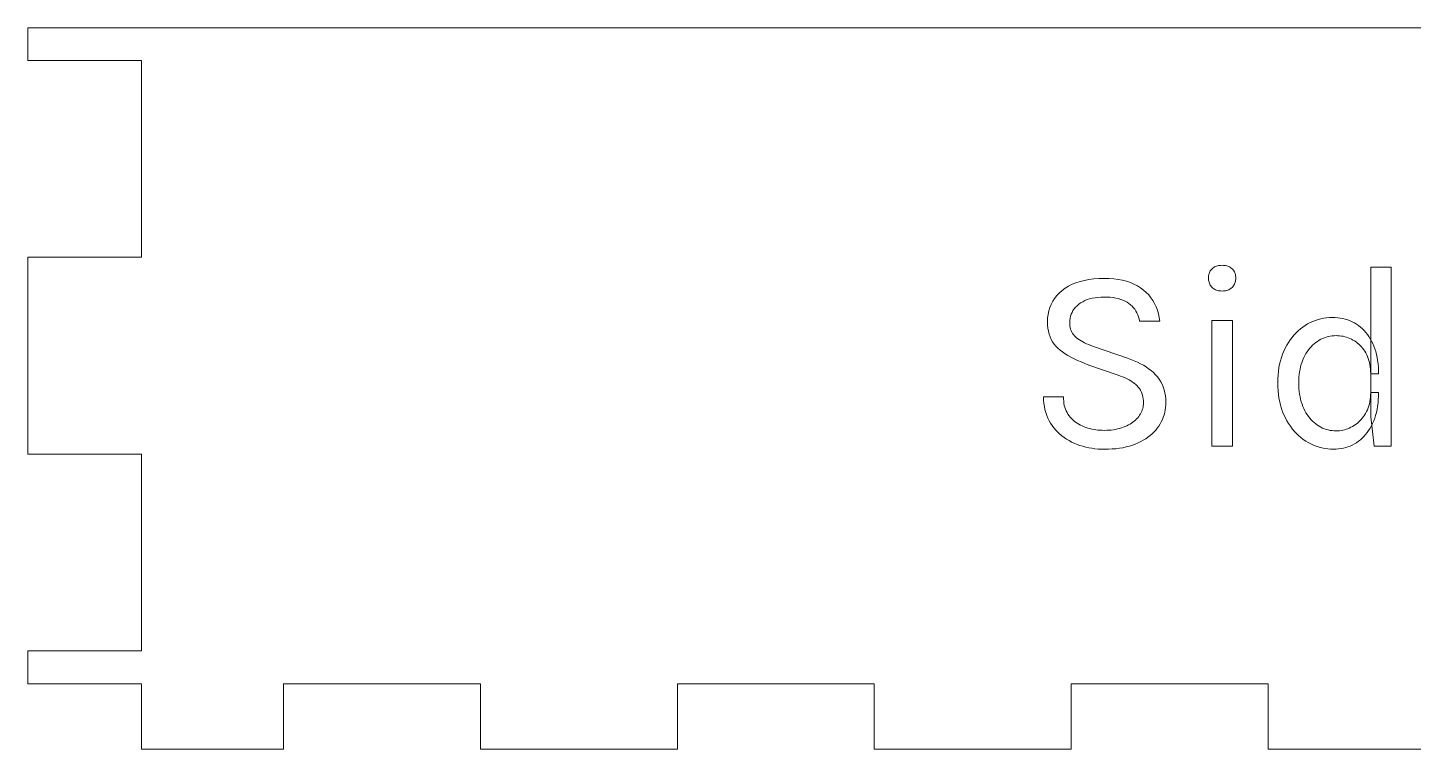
# Model space of a CAD drawing. Extents: x 3 to 334, y 3 to 234.
# Drawn here: x 212 to 275.3, y 111 to 144 of the extents above; entities that cross this region are included whole.
import ezdxf

# ---------------------------------------------------------------- set-up
doc = ezdxf.new("R2010")
doc.units = 0
doc.layers.get('0').update_dxf_attribs({"lineweight": 0})

msp = doc.modelspace()

# ---------------------------------------------------------------- linework, layer by layer
for p, q in [((217.196, 144), (212, 144)), ((212, 144), (212, 142.5)), ((329.202, 144), (217.196, 144)), ((212, 142.5), (217.196, 142.5)), ((217.196, 142.5), (217.196, 133.5)), ((217.196, 133.5), (212, 133.5)), ((212, 133.5), (212, 124.5)), ((266.178, 133.008), (266.215, 133.034)), ((266.215, 133.034), (266.255, 133.058)), ((266.255, 133.058), (266.297, 133.078)), ((266.297, 133.078), (266.341, 133.095)), ((266.341, 133.095), (266.388, 133.109)), ((266.388, 133.109), (266.437, 133.12)), ((266.437, 133.12), (266.489, 133.128)), ((266.489, 133.128), (266.543, 133.132)), ((266.543, 133.132), (266.599, 133.134)), ((266.599, 133.134), (266.599, 133.134)), ((266.599, 133.134), (266.656, 133.132)), ((266.656, 133.132), (266.71, 133.128)), ((266.71, 133.128), (266.761, 133.12)), ((266.761, 133.12), (266.81, 133.109)), ((266.81, 133.109), (266.857, 133.095)), ((266.857, 133.095), (266.902, 133.078)), ((266.902, 133.078), (266.944, 133.058)), ((266.944, 133.058), (266.983, 133.034)), ((266.983, 133.034), (267.02, 133.008)), ((273.391, 126.21), (273.391, 133.05)), ((273.391, 133.05), (274.327, 133.05)), ((274.327, 133.05), (274.327, 124.866)), ((259.919, 132.335), (260.105, 132.396)), ((260.105, 132.396), (260.302, 132.446)), ((260.302, 132.446), (260.511, 132.484)), ((260.511, 132.484), (260.731, 132.512)), ((260.731, 132.512), (260.962, 132.528)), ((260.962, 132.528), (261.205, 132.534)), ((261.205, 132.534), (261.205, 132.534)), ((261.205, 132.534), (261.431, 132.529)), ((261.431, 132.529), (261.646, 132.513)), ((261.646, 132.513), (261.851, 132.486)), ((261.851, 132.486), (262.046, 132.449)), ((262.046, 132.449), (262.231, 132.401)), ((262.231, 132.401), (262.406, 132.343)), ((265.975, 132.558), (265.977, 132.61)), ((265.977, 132.505), (265.975, 132.558)), ((265.975, 132.558), (265.975, 132.558)), ((265.977, 132.61), (265.982, 132.659)), ((265.982, 132.454), (265.977, 132.505)), ((265.982, 132.659), (265.99, 132.707)), ((265.99, 132.405), (265.982, 132.454)), ((265.99, 132.707), (266.002, 132.752)), ((266.002, 132.359), (265.99, 132.405)), ((266.002, 132.752), (266.017, 132.795)), ((266.017, 132.795), (266.036, 132.836)), ((266.036, 132.836), (266.058, 132.875)), ((266.058, 132.875), (266.083, 132.911)), ((266.083, 132.911), (266.111, 132.946)), ((266.111, 132.946), (266.143, 132.978)), ((266.143, 132.978), (266.178, 133.008)), ((267.02, 133.008), (267.055, 132.978)), ((267.055, 132.978), (267.087, 132.946)), ((267.087, 132.946), (267.116, 132.911)), ((267.116, 132.911), (267.141, 132.875)), ((267.141, 132.875), (267.163, 132.836)), ((267.163, 132.836), (267.181, 132.795)), ((267.181, 132.795), (267.196, 132.752)), ((267.196, 132.752), (267.208, 132.707)), ((267.208, 132.405), (267.196, 132.359)), ((267.208, 132.707), (267.216, 132.659)), ((267.216, 132.454), (267.208, 132.405)), ((267.216, 132.659), (267.222, 132.61)), ((267.222, 132.505), (267.216, 132.454)), ((267.222, 132.61), (267.223, 132.558)), ((267.223, 132.558), (267.222, 132.505)), ((267.223, 132.558), (267.223, 132.558)), ((258.944, 131.622), (259.045, 131.748)), ((259.045, 131.748), (259.16, 131.868)), ((259.16, 131.868), (259.288, 131.982)), ((259.288, 131.982), (259.429, 132.087)), ((259.429, 132.087), (259.581, 132.181)), ((259.581, 132.181), (259.744, 132.264)), ((259.744, 132.264), (259.919, 132.335)), ((262.406, 132.343), (262.571, 132.274)), ((262.571, 132.274), (262.726, 132.194)), ((262.726, 132.194), (262.871, 132.104)), ((262.871, 132.104), (263.005, 132.003)), ((263.005, 132.003), (263.129, 131.893)), ((263.129, 131.893), (263.242, 131.776)), ((263.242, 131.776), (263.344, 131.652)), ((266.017, 132.314), (266.002, 132.359)), ((266.036, 132.272), (266.017, 132.314)), ((266.058, 132.231), (266.036, 132.272)), ((266.083, 132.193), (266.058, 132.231)), ((266.111, 132.157), (266.083, 132.193)), ((266.143, 132.123), (266.111, 132.157)), ((266.178, 132.092), (266.143, 132.123)), ((266.215, 132.064), (266.178, 132.092)), ((266.255, 132.039), (266.215, 132.064)), ((266.297, 132.017), (266.255, 132.039)), ((266.341, 131.999), (266.297, 132.017)), ((266.388, 131.984), (266.341, 131.999)), ((266.437, 131.973), (266.388, 131.984)), ((266.489, 131.965), (266.437, 131.973)), ((266.543, 131.96), (266.489, 131.965)), ((266.599, 131.958), (266.543, 131.96)), ((266.656, 131.96), (266.599, 131.958)), ((266.599, 131.958), (266.599, 131.958)), ((266.599, 131.958), (266.599, 131.958)), ((266.71, 131.965), (266.656, 131.96)), ((266.761, 131.973), (266.71, 131.965)), ((266.81, 131.984), (266.761, 131.973)), ((266.857, 131.999), (266.81, 131.984)), ((266.902, 132.017), (266.857, 131.999)), ((266.944, 132.039), (266.902, 132.017)), ((266.983, 132.064), (266.944, 132.039)), ((267.02, 132.092), (266.983, 132.064)), ((267.055, 132.123), (267.02, 132.092)), ((267.087, 132.157), (267.055, 132.123)), ((267.116, 132.193), (267.087, 132.157)), ((267.141, 132.231), (267.116, 132.193)), ((267.163, 132.272), (267.141, 132.231)), ((267.181, 132.314), (267.163, 132.272)), ((267.196, 132.359), (267.181, 132.314)), ((258.674, 131.05), (258.721, 131.203)), ((258.721, 131.203), (258.782, 131.349)), ((258.782, 131.349), (258.856, 131.489)), ((258.856, 131.489), (258.944, 131.622)), ((259.836, 131.138), (259.782, 131.06)), ((259.898, 131.213), (259.836, 131.138)), ((259.969, 131.284), (259.898, 131.213)), ((260.047, 131.352), (259.969, 131.284)), ((260.133, 131.415), (260.047, 131.352)), ((260.226, 131.471), (260.133, 131.415)), ((260.325, 131.52), (260.226, 131.471)), ((260.431, 131.563), (260.325, 131.52)), ((260.544, 131.6), (260.431, 131.563)), ((260.663, 131.629), (260.544, 131.6)), ((260.789, 131.652), (260.663, 131.629)), ((260.921, 131.669), (260.789, 131.652)), ((261.06, 131.679), (260.921, 131.669)), ((261.205, 131.682), (261.06, 131.679)), ((261.348, 131.679), (261.205, 131.682)), ((261.205, 131.682), (261.205, 131.682)), ((261.485, 131.67), (261.348, 131.679)), ((261.614, 131.656), (261.485, 131.67)), ((261.738, 131.635), (261.614, 131.656)), ((261.854, 131.609), (261.738, 131.635)), ((261.964, 131.577), (261.854, 131.609)), ((262.067, 131.539), (261.964, 131.577)), ((262.163, 131.496), (262.067, 131.539)), ((262.253, 131.446), (262.163, 131.496)), ((262.336, 131.391), (262.253, 131.446)), ((262.413, 131.33), (262.336, 131.391)), ((262.483, 131.265), (262.413, 131.33)), ((262.548, 131.196), (262.483, 131.265)), ((262.606, 131.121), (262.548, 131.196)), ((262.658, 131.042), (262.606, 131.121)), ((263.344, 131.652), (263.435, 131.52)), ((263.435, 131.52), (263.515, 131.381)), ((263.515, 131.381), (263.584, 131.235)), ((263.584, 131.235), (263.642, 131.082)), ((258.613, 130.554), (258.62, 130.726)), ((258.618, 130.401), (258.613, 130.554)), ((258.613, 130.554), (258.613, 130.554)), ((258.62, 130.726), (258.64, 130.891)), ((258.64, 130.891), (258.674, 131.05)), ((259.637, 130.617), (259.633, 130.518)), ((259.633, 130.518), (259.633, 130.518)), ((259.633, 130.518), (259.636, 130.437)), ((259.65, 130.713), (259.637, 130.617)), ((259.67, 130.805), (259.65, 130.713)), ((259.699, 130.893), (259.67, 130.805)), ((259.737, 130.978), (259.699, 130.893)), ((259.782, 131.06), (259.737, 130.978)), ((262.704, 130.959), (262.658, 131.042)), ((262.743, 130.87), (262.704, 130.959)), ((262.777, 130.778), (262.743, 130.87)), ((262.804, 130.68), (262.777, 130.778)), ((262.825, 130.578), (262.804, 130.68)), ((263.749, 130.578), (262.825, 130.578)), ((263.642, 131.082), (263.689, 130.921)), ((263.689, 130.921), (263.724, 130.753)), ((263.724, 130.753), (263.749, 130.578)), ((263.749, 130.578), (263.749, 130.578)), ((266.131, 124.866), (266.131, 130.614)), ((266.131, 130.614), (267.067, 130.614)), ((267.067, 130.614), (267.067, 124.866)), ((270.509, 130.452), (270.625, 130.514)), ((270.625, 130.514), (270.744, 130.568)), ((270.744, 130.568), (270.866, 130.615)), ((270.866, 130.615), (270.989, 130.655)), ((270.989, 130.655), (271.115, 130.688)), ((271.115, 130.688), (271.242, 130.713)), ((271.242, 130.713), (271.372, 130.731)), ((271.372, 130.731), (271.505, 130.742)), ((271.505, 130.742), (271.639, 130.746)), ((271.639, 130.746), (271.639, 130.746)), ((271.639, 130.746), (271.764, 130.743)), ((271.764, 130.743), (271.885, 130.734)), ((271.885, 130.734), (272.003, 130.718)), ((272.003, 130.718), (272.119, 130.697)), ((272.119, 130.697), (272.231, 130.669)), ((272.231, 130.669), (272.34, 130.636)), ((272.34, 130.636), (272.446, 130.596)), ((272.446, 130.596), (272.549, 130.55)), ((272.549, 130.55), (272.649, 130.498)), ((272.649, 130.498), (272.746, 130.44)), ((258.632, 130.256), (258.618, 130.401)), ((258.656, 130.117), (258.632, 130.256)), ((258.69, 129.986), (258.656, 130.117)), ((258.733, 129.861), (258.69, 129.986)), ((258.786, 129.743), (258.733, 129.861)), ((259.636, 130.437), (259.644, 130.359)), ((259.644, 130.359), (259.657, 130.285)), ((259.657, 130.285), (259.675, 130.214)), ((259.675, 130.214), (259.698, 130.147)), ((259.698, 130.147), (259.727, 130.083)), ((259.727, 130.083), (259.761, 130.022)), ((259.761, 130.022), (259.8, 129.965)), ((259.8, 129.965), (259.845, 129.911)), ((259.845, 129.911), (259.894, 129.861)), ((259.894, 129.861), (259.949, 129.813)), ((269.795, 129.836), (269.883, 129.943)), ((269.883, 129.943), (269.977, 130.043)), ((269.977, 130.043), (270.074, 130.137)), ((270.074, 130.137), (270.176, 130.225)), ((270.176, 130.225), (270.283, 130.307)), ((270.283, 130.307), (270.394, 130.383)), ((270.394, 130.383), (270.509, 130.452)), ((271.359, 129.853), (271.275, 129.824)), ((271.446, 129.876), (271.359, 129.853)), ((271.534, 129.895), (271.446, 129.876)), ((271.623, 129.908), (271.534, 129.895)), ((271.714, 129.915), (271.623, 129.908)), ((271.807, 129.918), (271.714, 129.915)), ((271.889, 129.916), (271.807, 129.918)), ((271.807, 129.918), (271.807, 129.918)), ((271.971, 129.91), (271.889, 129.916)), ((272.051, 129.9), (271.971, 129.91)), ((272.13, 129.886), (272.051, 129.9)), ((272.208, 129.868), (272.13, 129.886)), ((272.285, 129.846), (272.208, 129.868)), ((272.36, 129.82), (272.285, 129.846)), ((272.746, 130.44), (272.839, 130.376)), ((272.839, 130.376), (272.928, 130.307)), ((272.928, 130.307), (273.013, 130.232)), ((273.013, 130.232), (273.094, 130.152)), ((273.094, 130.152), (273.17, 130.066)), ((273.17, 130.066), (273.242, 129.976)), ((273.242, 129.976), (273.31, 129.879)), ((273.31, 129.879), (273.373, 129.778)), ((258.848, 129.633), (258.786, 129.743)), ((258.92, 129.529), (258.848, 129.633)), ((259.002, 129.432), (258.92, 129.529)), ((259.093, 129.342), (259.002, 129.432)), ((259.194, 129.257), (259.093, 129.342)), ((259.303, 129.173), (259.194, 129.257)), ((259.949, 129.813), (260.01, 129.766)), ((260.01, 129.766), (260.078, 129.72)), ((260.078, 129.72), (260.151, 129.675)), ((260.151, 129.675), (260.229, 129.631)), ((260.229, 129.631), (260.314, 129.588)), ((260.314, 129.588), (260.405, 129.546)), ((260.405, 129.546), (260.502, 129.505)), ((260.502, 129.505), (260.605, 129.465)), ((260.605, 129.465), (260.713, 129.426)), ((260.713, 129.426), (260.713, 129.426)), ((260.713, 129.426), (262.273, 128.886)), ((269.362, 129.069), (269.42, 129.211)), ((269.42, 129.211), (269.485, 129.348)), ((269.485, 129.348), (269.556, 129.479)), ((269.556, 129.479), (269.631, 129.604)), ((269.631, 129.604), (269.711, 129.723)), ((269.711, 129.723), (269.795, 129.836)), ((270.544, 129.264), (270.487, 129.183)), ((270.604, 129.34), (270.544, 129.264)), ((270.668, 129.413), (270.604, 129.34)), ((270.734, 129.48), (270.668, 129.413)), ((270.804, 129.544), (270.734, 129.48)), ((270.876, 129.603), (270.804, 129.544)), ((270.952, 129.657), (270.876, 129.603)), ((271.03, 129.707), (270.952, 129.657)), ((271.11, 129.751), (271.03, 129.707)), ((271.192, 129.79), (271.11, 129.751)), ((271.275, 129.824), (271.192, 129.79)), ((272.435, 129.789), (272.36, 129.82)), ((272.509, 129.755), (272.435, 129.789)), ((272.581, 129.717), (272.509, 129.755)), ((272.652, 129.675), (272.581, 129.717)), ((272.72, 129.629), (272.652, 129.675)), ((272.785, 129.579), (272.72, 129.629)), ((272.848, 129.526), (272.785, 129.579)), ((272.907, 129.469), (272.848, 129.526)), ((272.965, 129.408), (272.907, 129.469)), ((273.019, 129.343), (272.965, 129.408)), ((273.071, 129.274), (273.019, 129.343)), ((273.12, 129.202), (273.071, 129.274)), ((273.373, 129.778), (273.432, 129.671)), ((273.432, 129.671), (273.487, 129.558)), ((273.487, 129.558), (273.537, 129.44)), ((273.537, 129.44), (273.582, 129.318)), ((273.582, 129.318), (273.622, 129.191)), ((259.422, 129.091), (259.303, 129.173)), ((259.55, 129.012), (259.422, 129.091)), ((259.687, 128.934), (259.55, 129.012)), ((259.833, 128.858), (259.687, 128.934)), ((259.989, 128.784), (259.833, 128.858)), ((260.153, 128.712), (259.989, 128.784)), ((260.327, 128.642), (260.153, 128.712)), ((260.509, 128.574), (260.327, 128.642)), ((262.273, 128.886), (262.432, 128.83)), ((262.432, 128.83), (262.584, 128.769)), ((262.584, 128.769), (262.729, 128.705)), ((262.729, 128.705), (262.867, 128.635)), ((262.867, 128.635), (262.998, 128.562)), ((269.198, 128.453), (269.229, 128.614)), ((269.229, 128.614), (269.266, 128.771)), ((269.266, 128.771), (269.311, 128.923)), ((269.311, 128.923), (269.362, 129.069)), ((270.216, 128.606), (270.186, 128.496)), ((270.251, 128.712), (270.216, 128.606)), ((270.29, 128.815), (270.251, 128.712)), ((270.334, 128.913), (270.29, 128.815)), ((270.382, 129.007), (270.334, 128.913)), ((270.433, 129.097), (270.382, 129.007)), ((270.487, 129.183), (270.433, 129.097)), ((273.166, 129.126), (273.12, 129.202)), ((273.209, 129.046), (273.166, 129.126)), ((273.247, 128.963), (273.209, 129.046)), ((273.281, 128.876), (273.247, 128.963)), ((273.31, 128.785), (273.281, 128.876)), ((273.335, 128.691), (273.31, 128.785)), ((273.355, 128.593), (273.335, 128.691)), ((273.371, 128.492), (273.355, 128.593)), ((273.622, 129.191), (273.656, 129.059)), ((273.656, 129.059), (273.685, 128.922)), ((273.685, 128.922), (273.709, 128.78)), ((273.709, 128.78), (273.727, 128.634)), ((273.727, 128.634), (273.741, 128.483)), ((261.841, 128.106), (260.509, 128.574)), ((261.954, 128.068), (261.841, 128.106)), ((261.841, 128.106), (261.841, 128.106)), ((262.06, 128.027), (261.954, 128.068)), ((262.161, 127.984), (262.06, 128.027)), ((262.257, 127.939), (262.161, 127.984)), ((262.998, 128.562), (263.123, 128.484)), ((263.123, 128.484), (263.241, 128.402)), ((263.241, 128.402), (263.352, 128.316)), ((263.352, 128.316), (263.457, 128.225)), ((263.457, 128.225), (263.554, 128.13)), ((263.554, 128.13), (263.644, 128.03)), ((263.644, 128.03), (263.724, 127.924)), ((269.147, 127.939), (269.157, 128.115)), ((269.157, 128.115), (269.174, 128.287)), ((269.174, 128.287), (269.198, 128.453)), ((270.112, 128.019), (270.106, 127.891)), ((270.124, 128.144), (270.112, 128.019)), ((270.14, 128.265), (270.124, 128.144)), ((270.161, 128.383), (270.14, 128.265)), ((270.186, 128.496), (270.161, 128.383)), ((273.382, 128.387), (273.371, 128.492)), ((273.389, 128.278), (273.382, 128.387)), ((273.391, 128.166), (273.389, 128.278)), ((273.751, 128.166), (273.391, 128.166)), ((273.741, 128.483), (273.749, 128.327)), ((273.749, 128.327), (273.751, 128.166)), ((273.751, 128.166), (273.751, 128.166)), ((262.347, 127.892), (262.257, 127.939)), ((262.431, 127.843), (262.347, 127.892)), ((262.509, 127.791), (262.431, 127.843)), ((262.582, 127.737), (262.509, 127.791)), ((262.65, 127.681), (262.582, 127.737)), ((262.711, 127.623), (262.65, 127.681)), ((262.767, 127.562), (262.711, 127.623)), ((262.817, 127.497), (262.767, 127.562)), ((262.861, 127.428), (262.817, 127.497)), ((262.899, 127.356), (262.861, 127.428)), ((262.932, 127.28), (262.899, 127.356)), ((263.724, 127.924), (263.794, 127.812)), ((263.794, 127.812), (263.856, 127.695)), ((263.856, 127.695), (263.907, 127.572)), ((263.907, 127.572), (263.95, 127.443)), ((263.95, 127.443), (263.983, 127.308)), ((269.143, 127.758), (269.147, 127.939)), ((269.147, 127.576), (269.143, 127.758)), ((269.143, 127.758), (269.143, 127.758)), ((269.157, 127.398), (269.147, 127.576)), ((269.175, 127.225), (269.157, 127.398)), ((270.106, 127.891), (270.103, 127.758)), ((270.103, 127.758), (270.103, 127.758)), ((270.103, 127.758), (270.106, 127.623)), ((270.106, 127.623), (270.112, 127.492)), ((270.112, 127.492), (270.124, 127.365)), ((270.124, 127.365), (270.14, 127.242)), ((273.389, 127.204), (273.391, 127.314)), ((273.391, 127.314), (273.391, 127.314)), ((273.391, 127.314), (273.751, 127.314)), ((273.751, 127.314), (273.748, 127.15)), ((258.439, 126.967), (258.433, 127.122)), ((258.433, 127.122), (258.433, 127.122)), ((258.433, 127.122), (259.345, 127.122)), ((258.453, 126.818), (258.439, 126.967)), ((258.474, 126.673), (258.453, 126.818)), ((259.345, 127.122), (259.348, 127.018)), ((259.348, 127.018), (259.356, 126.918)), ((259.356, 126.918), (259.368, 126.822)), ((259.368, 126.822), (259.386, 126.73)), ((259.386, 126.73), (259.41, 126.641)), ((262.958, 127.201), (262.932, 127.28)), ((262.979, 127.118), (262.958, 127.201)), ((262.993, 127.031), (262.979, 127.118)), ((262.986, 126.646), (262.996, 126.711)), ((263.002, 126.94), (262.993, 127.031)), ((262.996, 126.711), (263.003, 126.778)), ((263.005, 126.846), (263.002, 126.94)), ((263.003, 126.778), (263.005, 126.846)), ((263.005, 126.846), (263.005, 126.846)), ((263.983, 127.308), (264.006, 127.168)), ((264.006, 127.168), (264.021, 127.022)), ((264.022, 126.751), (264.012, 126.635)), ((264.021, 127.022), (264.025, 126.87)), ((264.025, 126.87), (264.022, 126.751)), ((264.025, 126.87), (264.025, 126.87)), ((269.199, 127.058), (269.175, 127.225)), ((269.23, 126.895), (269.199, 127.058)), ((269.268, 126.737), (269.23, 126.895)), ((269.314, 126.583), (269.268, 126.737)), ((270.14, 127.242), (270.161, 127.122)), ((270.161, 127.122), (270.186, 127.006)), ((270.186, 127.006), (270.216, 126.894)), ((270.216, 126.894), (270.251, 126.786)), ((270.251, 126.786), (270.29, 126.682)), ((270.29, 126.682), (270.334, 126.582)), ((273.277, 126.614), (273.307, 126.704)), ((273.307, 126.704), (273.333, 126.797)), ((273.333, 126.797), (273.354, 126.894)), ((273.354, 126.894), (273.37, 126.994)), ((273.37, 126.994), (273.382, 127.097)), ((273.382, 127.097), (273.389, 127.204)), ((273.708, 126.688), (273.683, 126.544)), ((273.727, 126.837), (273.708, 126.688)), ((273.74, 126.991), (273.727, 126.837)), ((273.748, 127.15), (273.74, 126.991)), ((258.502, 126.534), (258.474, 126.673)), ((258.538, 126.399), (258.502, 126.534)), ((258.582, 126.27), (258.538, 126.399)), ((258.632, 126.145), (258.582, 126.27)), ((258.69, 126.026), (258.632, 126.145)), ((259.41, 126.641), (259.438, 126.556)), ((259.438, 126.556), (259.472, 126.475)), ((259.472, 126.475), (259.51, 126.398)), ((259.51, 126.398), (259.554, 126.325)), ((259.554, 126.325), (259.603, 126.255)), ((259.603, 126.255), (259.656, 126.189)), ((259.656, 126.189), (259.713, 126.126)), ((259.713, 126.126), (259.773, 126.067)), ((259.773, 126.067), (259.836, 126.012)), ((262.582, 126.009), (262.638, 126.058)), ((262.638, 126.058), (262.691, 126.109)), ((262.691, 126.109), (262.741, 126.163)), ((262.741, 126.163), (262.786, 126.219)), ((262.786, 126.219), (262.828, 126.277)), ((262.828, 126.277), (262.865, 126.335)), ((262.865, 126.335), (262.898, 126.395)), ((262.898, 126.395), (262.926, 126.456)), ((262.926, 126.456), (262.95, 126.518)), ((262.95, 126.518), (262.97, 126.582)), ((262.97, 126.582), (262.986, 126.646)), ((263.868, 126.086), (263.82, 125.983)), ((263.91, 126.191), (263.868, 126.086)), ((263.945, 126.299), (263.91, 126.191)), ((263.974, 126.408), (263.945, 126.299)), ((263.996, 126.52), (263.974, 126.408)), ((264.012, 126.635), (263.996, 126.52)), ((269.366, 126.435), (269.314, 126.583)), ((269.425, 126.292), (269.366, 126.435)), ((269.491, 126.153), (269.425, 126.292)), ((269.563, 126.02), (269.491, 126.153)), ((270.334, 126.582), (270.382, 126.486)), ((270.382, 126.486), (270.433, 126.394)), ((270.433, 126.394), (270.487, 126.307)), ((270.487, 126.307), (270.544, 126.225)), ((270.544, 126.225), (270.604, 126.147)), ((270.604, 126.147), (270.668, 126.074)), ((270.668, 126.074), (270.734, 126.005)), ((272.891, 126.017), (272.949, 126.079)), ((272.949, 126.079), (273.005, 126.144)), ((273.005, 126.144), (273.058, 126.213)), ((273.058, 126.213), (273.109, 126.286)), ((273.109, 126.286), (273.157, 126.363)), ((273.157, 126.363), (273.202, 126.443)), ((273.202, 126.443), (273.241, 126.527)), ((273.241, 126.527), (273.277, 126.614)), ((273.547, 124.866), (273.391, 126.21)), ((273.576, 126.143), (273.53, 126.019)), ((273.617, 126.271), (273.576, 126.143)), ((273.653, 126.405), (273.617, 126.271)), ((273.683, 126.544), (273.653, 126.405)), ((258.756, 125.911), (258.69, 126.026)), ((258.829, 125.802), (258.756, 125.911)), ((258.908, 125.698), (258.829, 125.802)), ((258.993, 125.599), (258.908, 125.698)), ((259.082, 125.505), (258.993, 125.599)), ((259.176, 125.417), (259.082, 125.505)), ((259.275, 125.333), (259.176, 125.417)), ((259.836, 126.012), (259.903, 125.96)), ((259.903, 125.96), (259.973, 125.911)), ((259.973, 125.911), (260.047, 125.866)), ((260.047, 125.866), (260.124, 125.824)), ((260.124, 125.824), (260.204, 125.786)), ((260.204, 125.786), (260.287, 125.751)), ((260.287, 125.751), (260.373, 125.72)), ((260.373, 125.72), (260.461, 125.692)), ((260.461, 125.692), (260.55, 125.667)), ((260.55, 125.667), (260.64, 125.645)), ((260.64, 125.645), (260.733, 125.627)), ((260.733, 125.627), (260.826, 125.612)), ((260.826, 125.612), (260.922, 125.601)), ((260.922, 125.601), (261.019, 125.593)), ((261.019, 125.593), (261.117, 125.588)), ((261.117, 125.588), (261.217, 125.586)), ((261.217, 125.586), (261.325, 125.588)), ((261.217, 125.586), (261.217, 125.586)), ((261.325, 125.588), (261.43, 125.593)), ((261.43, 125.593), (261.532, 125.602)), ((261.532, 125.602), (261.631, 125.614)), ((261.631, 125.614), (261.727, 125.629)), ((261.727, 125.629), (261.821, 125.649)), ((261.821, 125.649), (261.911, 125.671)), ((261.911, 125.671), (261.999, 125.697)), ((261.999, 125.697), (262.083, 125.727)), ((262.083, 125.727), (262.165, 125.76)), ((262.165, 125.76), (262.244, 125.796)), ((262.244, 125.796), (262.319, 125.834)), ((262.319, 125.834), (262.39, 125.874)), ((262.39, 125.874), (262.458, 125.917)), ((262.458, 125.917), (262.521, 125.962)), ((262.521, 125.962), (262.582, 126.009)), ((263.399, 125.427), (263.307, 125.347)), ((263.484, 125.51), (263.399, 125.427)), ((263.564, 125.598), (263.484, 125.51)), ((263.637, 125.689), (263.564, 125.598)), ((263.704, 125.784), (263.637, 125.689)), ((263.765, 125.882), (263.704, 125.784)), ((263.82, 125.983), (263.765, 125.882)), ((269.64, 125.893), (269.563, 126.02)), ((269.721, 125.772), (269.64, 125.893)), ((269.807, 125.657), (269.721, 125.772)), ((269.898, 125.549), (269.807, 125.657)), ((269.993, 125.446), (269.898, 125.549)), ((270.093, 125.35), (269.993, 125.446)), ((270.734, 126.005), (270.804, 125.941)), ((270.804, 125.941), (270.876, 125.881)), ((270.876, 125.881), (270.952, 125.826)), ((270.952, 125.826), (271.03, 125.776)), ((271.03, 125.776), (271.11, 125.731)), ((271.11, 125.731), (271.192, 125.691)), ((271.192, 125.691), (271.275, 125.657)), ((271.275, 125.657), (271.359, 125.628)), ((271.359, 125.628), (271.446, 125.604)), ((271.446, 125.604), (271.534, 125.586)), ((271.534, 125.586), (271.623, 125.573)), ((271.623, 125.573), (271.714, 125.565)), ((271.714, 125.565), (271.807, 125.562)), ((271.807, 125.562), (271.885, 125.564)), ((271.807, 125.562), (271.807, 125.562)), ((271.885, 125.564), (271.962, 125.57)), ((271.962, 125.57), (272.039, 125.58)), ((272.039, 125.58), (272.115, 125.595)), ((272.115, 125.595), (272.19, 125.613)), ((272.19, 125.613), (272.265, 125.635)), ((272.265, 125.635), (272.34, 125.662)), ((272.34, 125.662), (272.414, 125.693)), ((272.414, 125.693), (272.487, 125.727)), ((272.487, 125.727), (272.56, 125.766)), ((272.56, 125.766), (272.632, 125.809)), ((272.632, 125.809), (272.7, 125.855)), ((272.7, 125.855), (272.766, 125.905)), ((272.766, 125.905), (272.83, 125.959)), ((272.83, 125.959), (272.891, 126.017)), ((273.229, 125.482), (273.157, 125.392)), ((273.297, 125.579), (273.229, 125.482)), ((273.361, 125.681), (273.297, 125.579)), ((273.422, 125.788), (273.361, 125.681)), ((273.478, 125.901), (273.422, 125.788)), ((273.53, 126.019), (273.478, 125.901)), ((259.379, 125.255), (259.275, 125.333)), ((259.487, 125.182), (259.379, 125.255)), ((259.601, 125.115), (259.487, 125.182)), ((259.72, 125.052), (259.601, 125.115)), ((259.843, 124.995), (259.72, 125.052)), ((259.97, 124.943), (259.843, 124.995)), ((260.1, 124.897), (259.97, 124.943)), ((260.233, 124.856), (260.1, 124.897)), ((260.367, 124.82), (260.233, 124.856)), ((260.505, 124.79), (260.367, 124.82)), ((260.645, 124.766), (260.505, 124.79)), ((262.065, 124.794), (261.909, 124.768)), ((262.215, 124.826), (262.065, 124.794)), ((262.359, 124.863), (262.215, 124.826)), ((262.498, 124.906), (262.359, 124.863)), ((262.632, 124.955), (262.498, 124.906)), ((262.759, 125.01), (262.632, 124.955)), ((262.881, 125.07), (262.759, 125.01)), ((262.997, 125.133), (262.881, 125.07)), ((263.106, 125.201), (262.997, 125.133)), ((263.21, 125.272), (263.106, 125.201)), ((263.307, 125.347), (263.21, 125.272)), ((267.067, 124.866), (266.131, 124.866)), ((267.067, 124.866), (267.067, 124.866)), ((270.198, 125.259), (270.093, 125.35)), ((270.307, 125.175), (270.198, 125.259)), ((270.421, 125.097), (270.307, 125.175)), ((270.539, 125.026), (270.421, 125.097)), ((270.659, 124.962), (270.539, 125.026)), ((270.781, 124.906), (270.659, 124.962)), ((270.905, 124.857), (270.781, 124.906)), ((271.032, 124.816), (270.905, 124.857)), ((271.161, 124.782), (271.032, 124.816)), ((271.292, 124.756), (271.161, 124.782)), ((272.247, 124.797), (272.142, 124.77)), ((272.35, 124.83), (272.247, 124.797)), ((272.451, 124.869), (272.35, 124.83)), ((272.55, 124.914), (272.451, 124.869)), ((272.646, 124.965), (272.55, 124.914)), ((272.74, 125.022), (272.646, 124.965)), ((272.831, 125.085), (272.74, 125.022)), ((272.919, 125.153), (272.831, 125.085)), ((273.002, 125.227), (272.919, 125.153)), ((273.081, 125.307), (273.002, 125.227)), ((273.157, 125.392), (273.081, 125.307)), ((274.327, 124.866), (273.547, 124.866)), ((274.327, 124.866), (274.327, 124.866)), ((212, 124.5), (217.196, 124.5)), ((217.196, 124.5), (217.196, 115.5)), ((260.787, 124.747), (260.645, 124.766)), ((260.932, 124.733), (260.787, 124.747)), ((261.079, 124.725), (260.932, 124.733)), ((261.229, 124.722), (261.079, 124.725)), ((261.408, 124.725), (261.229, 124.722)), ((261.229, 124.722), (261.229, 124.722)), ((261.229, 124.722), (261.229, 124.722)), ((261.58, 124.734), (261.408, 124.725)), ((261.747, 124.748), (261.58, 124.734)), ((261.909, 124.768), (261.747, 124.748)), ((271.425, 124.737), (271.292, 124.756)), ((271.561, 124.726), (271.425, 124.737)), ((271.699, 124.722), (271.561, 124.726)), ((271.813, 124.725), (271.699, 124.722)), ((271.699, 124.722), (271.699, 124.722)), ((271.699, 124.722), (271.699, 124.722)), ((271.925, 124.734), (271.813, 124.725)), ((272.035, 124.749), (271.925, 124.734)), ((272.142, 124.77), (272.035, 124.749)), ((217.196, 115.5), (212, 115.5)), ((212, 115.5), (212, 114)), ((212, 114), (217.196, 114)), ((217.196, 114), (217.196, 111)), ((223.699, 111), (223.699, 114)), ((223.699, 114), (232.699, 114)), ((232.699, 114), (232.699, 111)), ((241.699, 111), (241.699, 114)), ((241.699, 114), (250.699, 114)), ((250.699, 114), (250.699, 111)), ((259.699, 111), (259.699, 114)), ((259.699, 114), (268.699, 114)), ((268.699, 114), (268.699, 111)), ((217.196, 111), (223.699, 111)), ((232.699, 111), (241.699, 111)), ((250.699, 111), (259.699, 111)), ((268.699, 111), (277.699, 111))]:
    msp.add_line(p, q)

doc.saveas('drawing.dxf')
